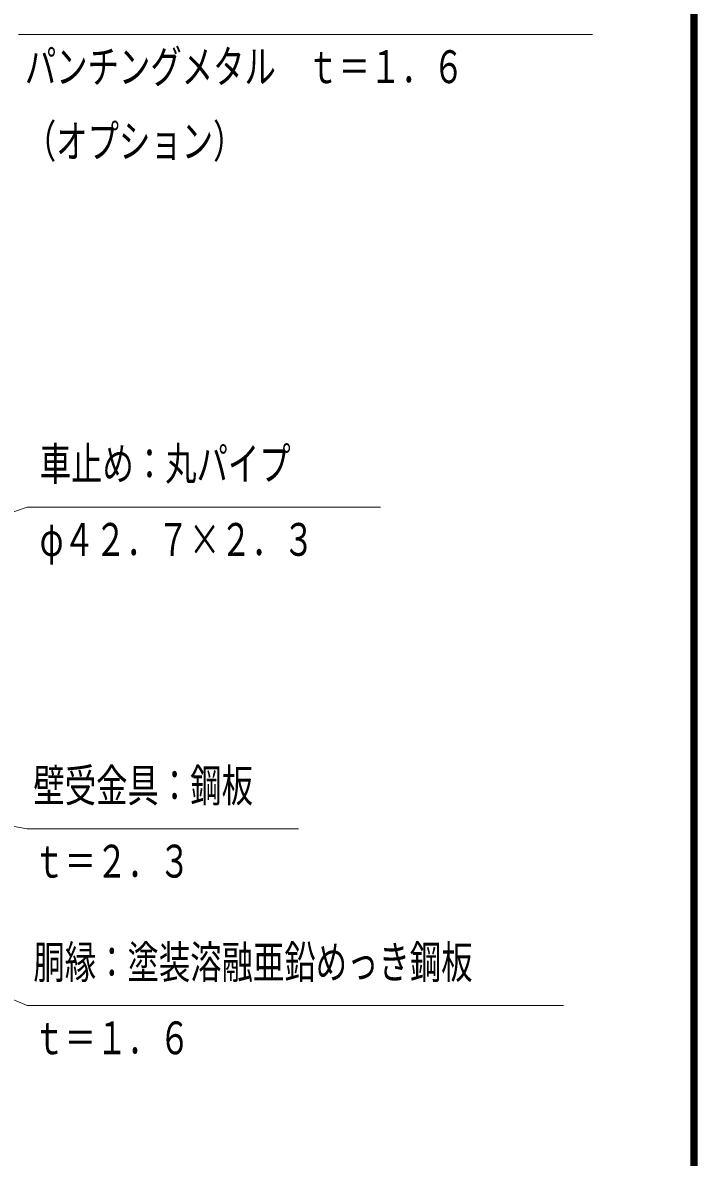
# Model space of a CAD drawing. Units: millimetres, scale not verified. Extents: x -23102 to 23102, y -10150 to 10150.
# Drawn here: x 20429 to 23102, y 840 to 5337 of the extents above; entities that cross this region are included whole.
import ezdxf
from ezdxf.enums import TextEntityAlignment as Align

# ---------------------------------------------------------------- set-up
doc = ezdxf.new("R2010")
doc.units = ezdxf.units.MM
doc.header["$LTSCALE"] = 40
doc.layers.add('0-A_2-5DIM', color=3, linetype='Continuous', lineweight=18)
doc.layers.add('0-C_F-F', color=5, linetype='Continuous', lineweight=18)
doc.styles.add('ＭＳ ゴシック', font='')
doc.styles.get('ＭＳ ゴシック').set_extended_font_data('MS Gothic')

msp = doc.modelspace()

# ---------------------------------------------------------------- linework, layer by layer
at = {"layer": '0-A_2-5DIM'}
for p, q in [((20412.22, 5290.28), (22687.22, 5290.28)), ((20446.03, 3416.61), (18183.86, 2623.24)), ((21846.03, 3416.61), (20446.03, 3416.61)), ((20446.03, 2141.61), (18377.65, 2524.53)), ((20446.03, 1441.61), (18486.57, 2279.85)), ((21521.04, 2141.61), (20446.03, 2141.61)), ((20446.03, 1441.61), (22571.03, 1441.61))]:
    msp.add_line(p, q, dxfattribs=at)
at = {"layer": '0-C_F-F'}
for points in [[(-5598.13, 10150), (-5598.13, -9950), (23101.87, -9950), (23101.87, 10150)], [(-5595.63, 10147.5), (23099.37, 10147.5), (23099.37, -9947.5), (-5595.63, -9947.5)], [(-5593.13, 10145), (-5593.13, -9945), (23096.87, -9945), (23096.87, 10145)], [(-5590.63, 10142.5), (23094.37, 10142.5), (23094.37, -9942.5), (-5590.63, -9942.5)], [(-5588.13, 10140), (23091.87, 10140), (23091.87, -9940), (-5588.13, -9940)], [(-5585.63, 10137.5), (23089.37, 10137.5), (23089.37, -9937.5), (-5585.63, -9937.5)], [(-5583.13, 10135), (23086.87, 10135), (23086.87, -9935), (-5583.13, -9935)], [(-5580.63, 10132.5), (-5580.63, -9932.5), (23084.37, -9932.5), (23084.37, 10132.5)], [(-5578.13, 10130), (-5578.13, -9930), (23081.87, -9930), (23081.87, 10130)], [(-5575.63, 10127.5), (-5575.63, -9927.5), (23079.37, -9927.5), (23079.37, 10127.5)], [(-5573.13, 10125), (23076.87, 10125), (23076.87, -9925), (-5573.13, -9925)]]:
    msp.add_lwpolyline(points, close=True, dxfattribs=at)

# ---------------------------------------------------------------- texts
at = {"layer": '0-A_2-5DIM', "color": 7, "style": 'ＭＳ ゴシック', "width": 0.7}
for s, p in [('パンチングメタル\u3000ｔ＝１．６', (20437.22, 5058.05)), ('（オプション）', (20437.22, 4762.63)), ('車止め：丸パイプ', (20496.03, 3484.37)), ('φ４２．７×２．３', (20496.03, 3184.37)), ('壁受金具：鋼板', (20471.03, 2209.37)), ('ｔ＝２．３', (20471.03, 1909.37)), ('胴縁：塗装溶融亜鉛めっき鋼板', (20471.03, 1509.37)), ('ｔ＝１．６', (20471.03, 1209.37))]:
    msp.add_text(s, height=130.2, dxfattribs=at).set_placement(p, align=Align.BOTTOM_LEFT)

doc.saveas('drawing.dxf')
